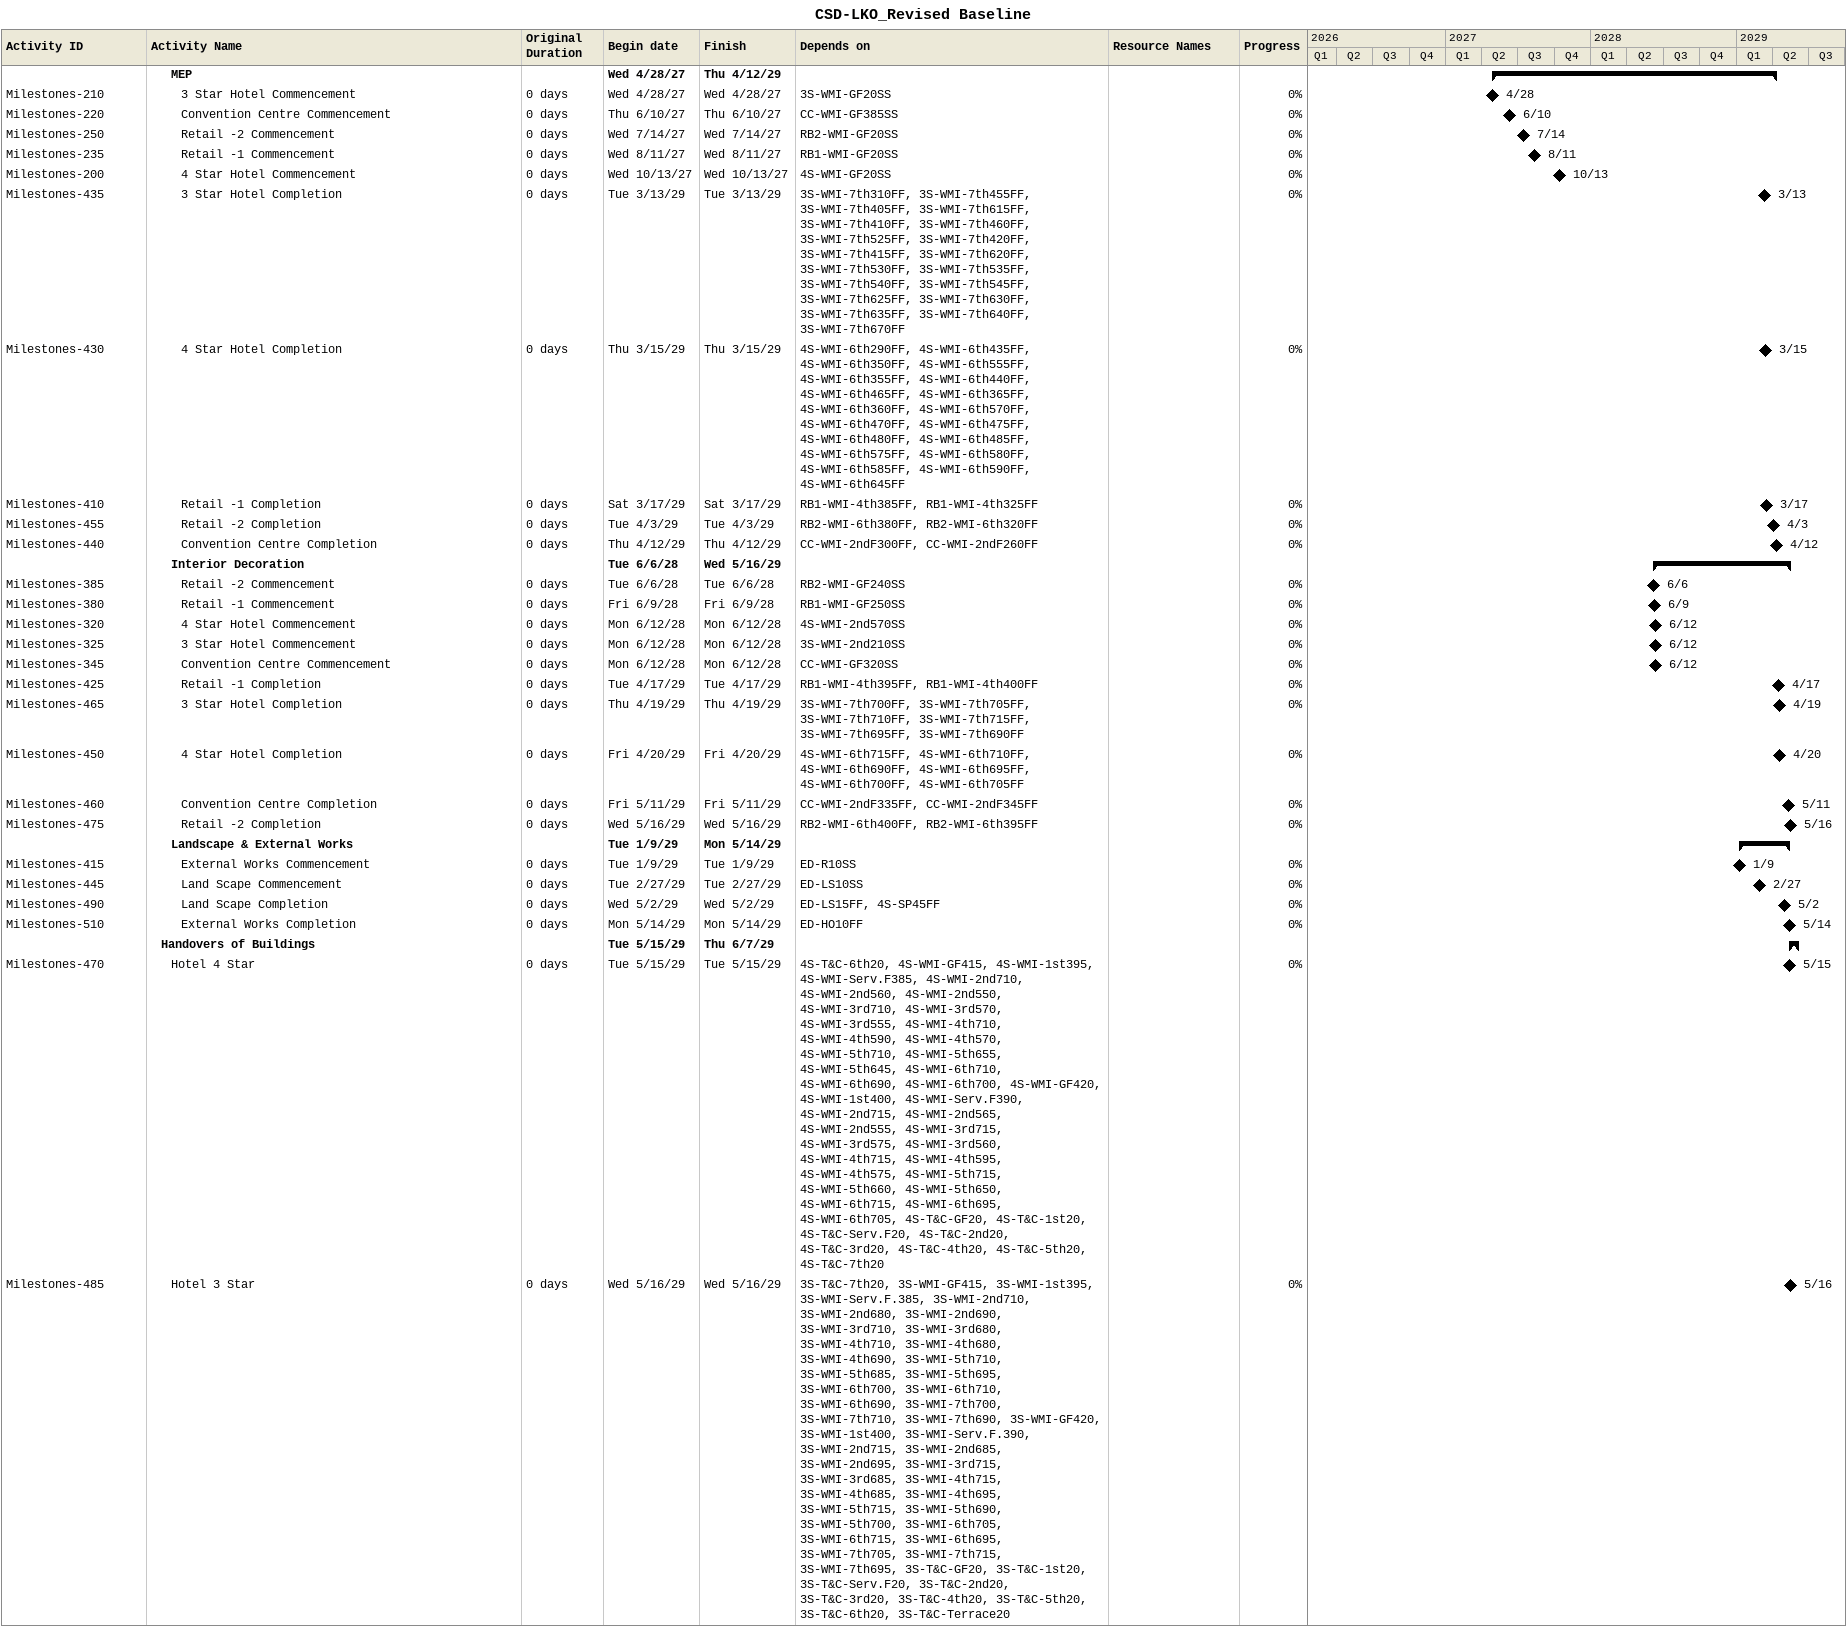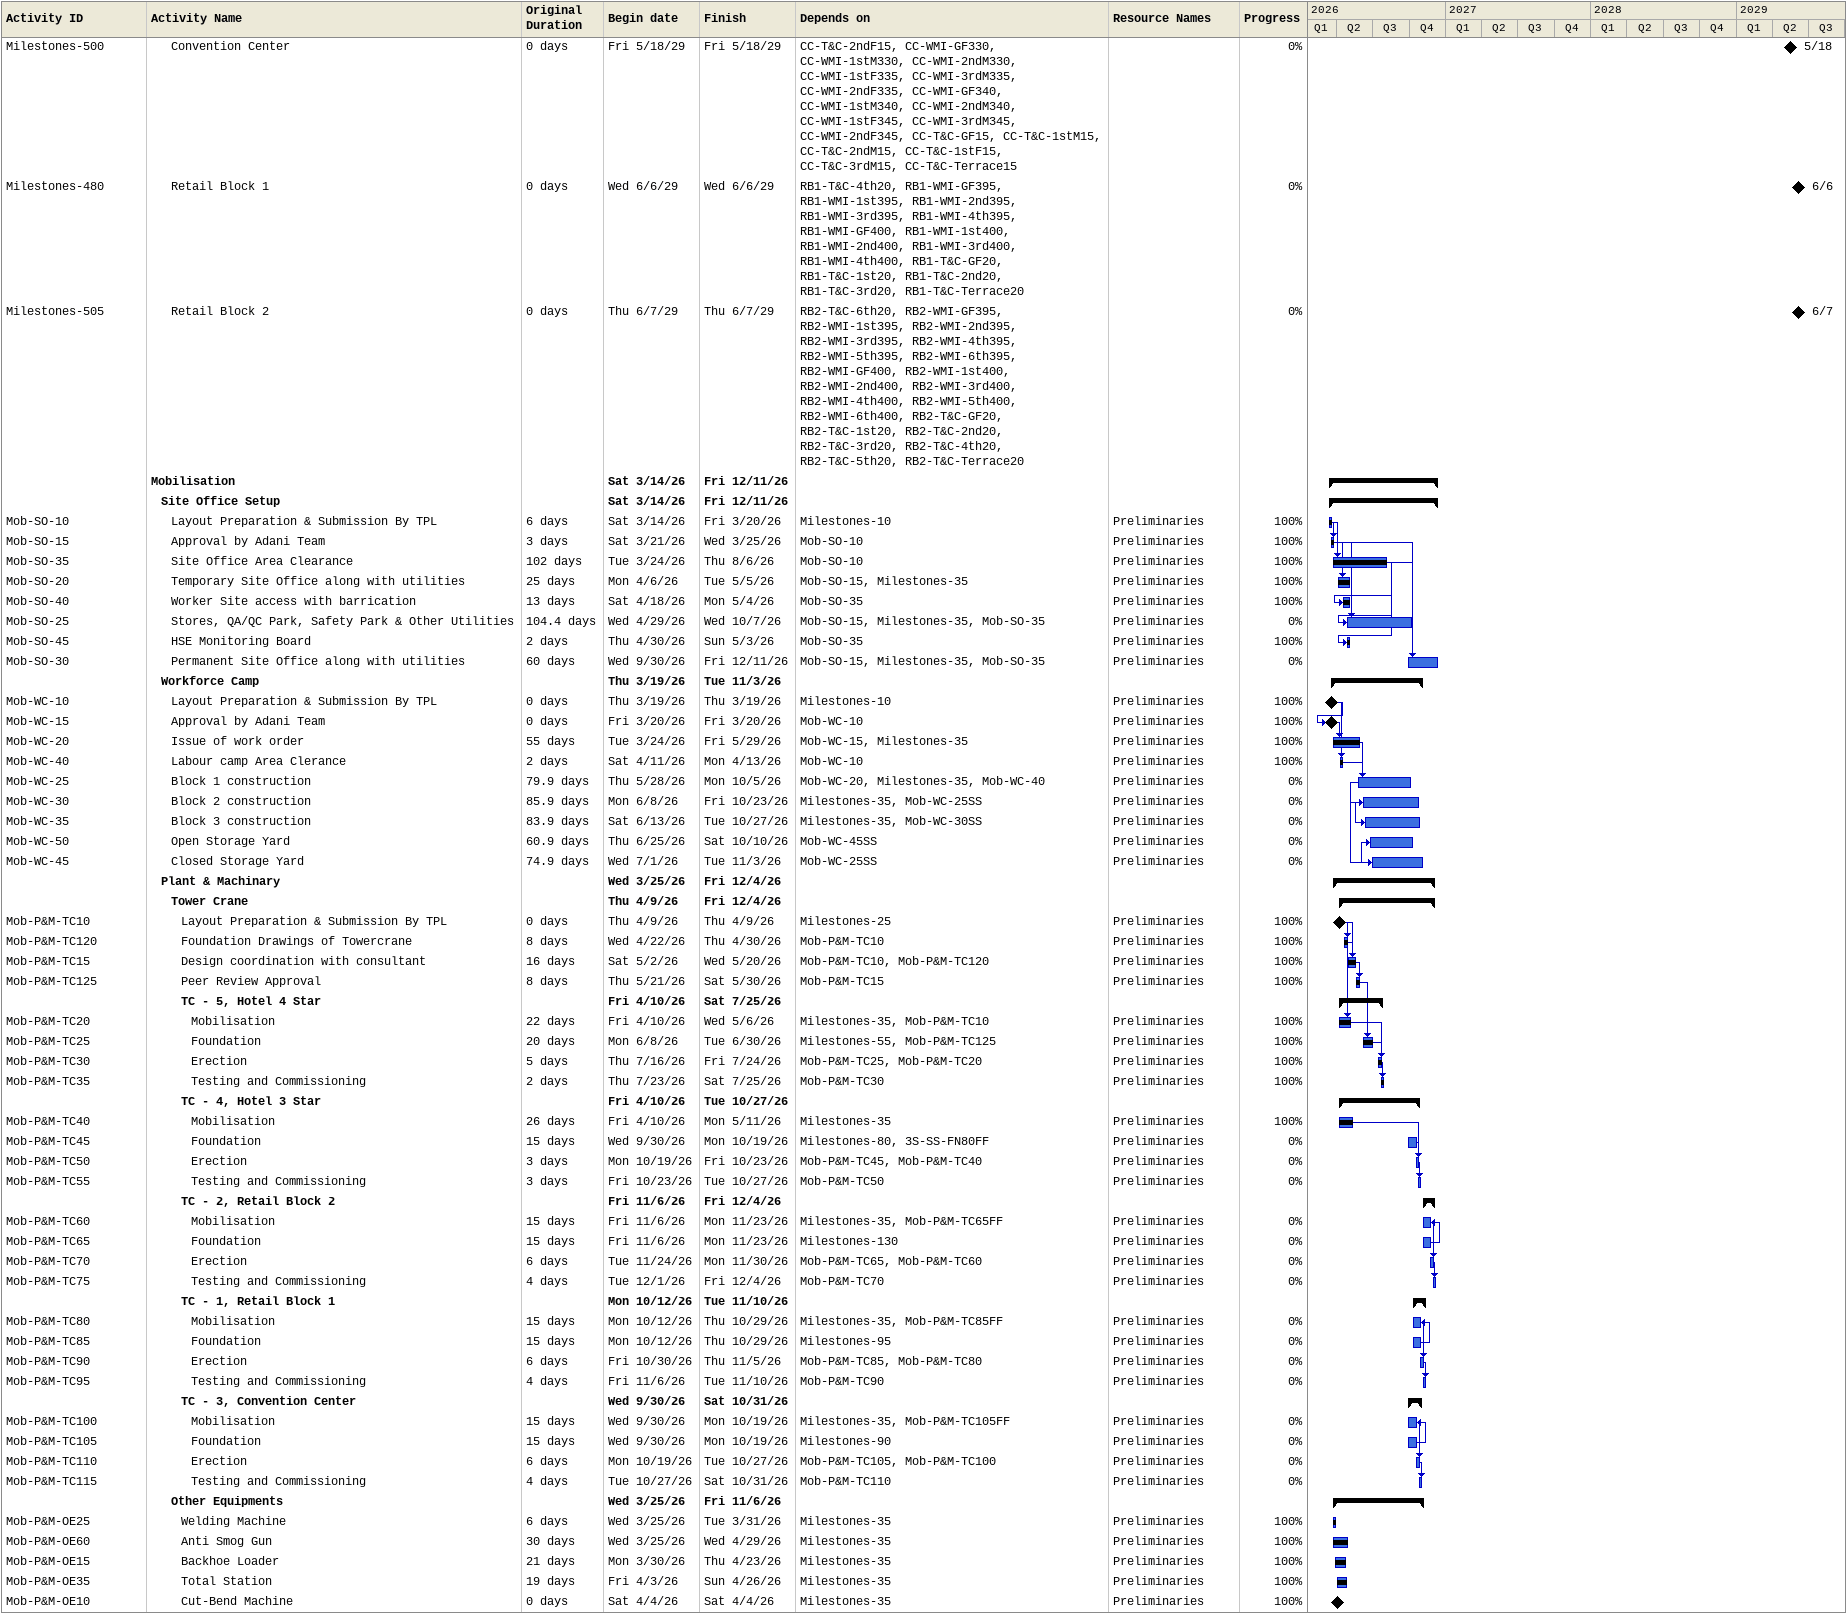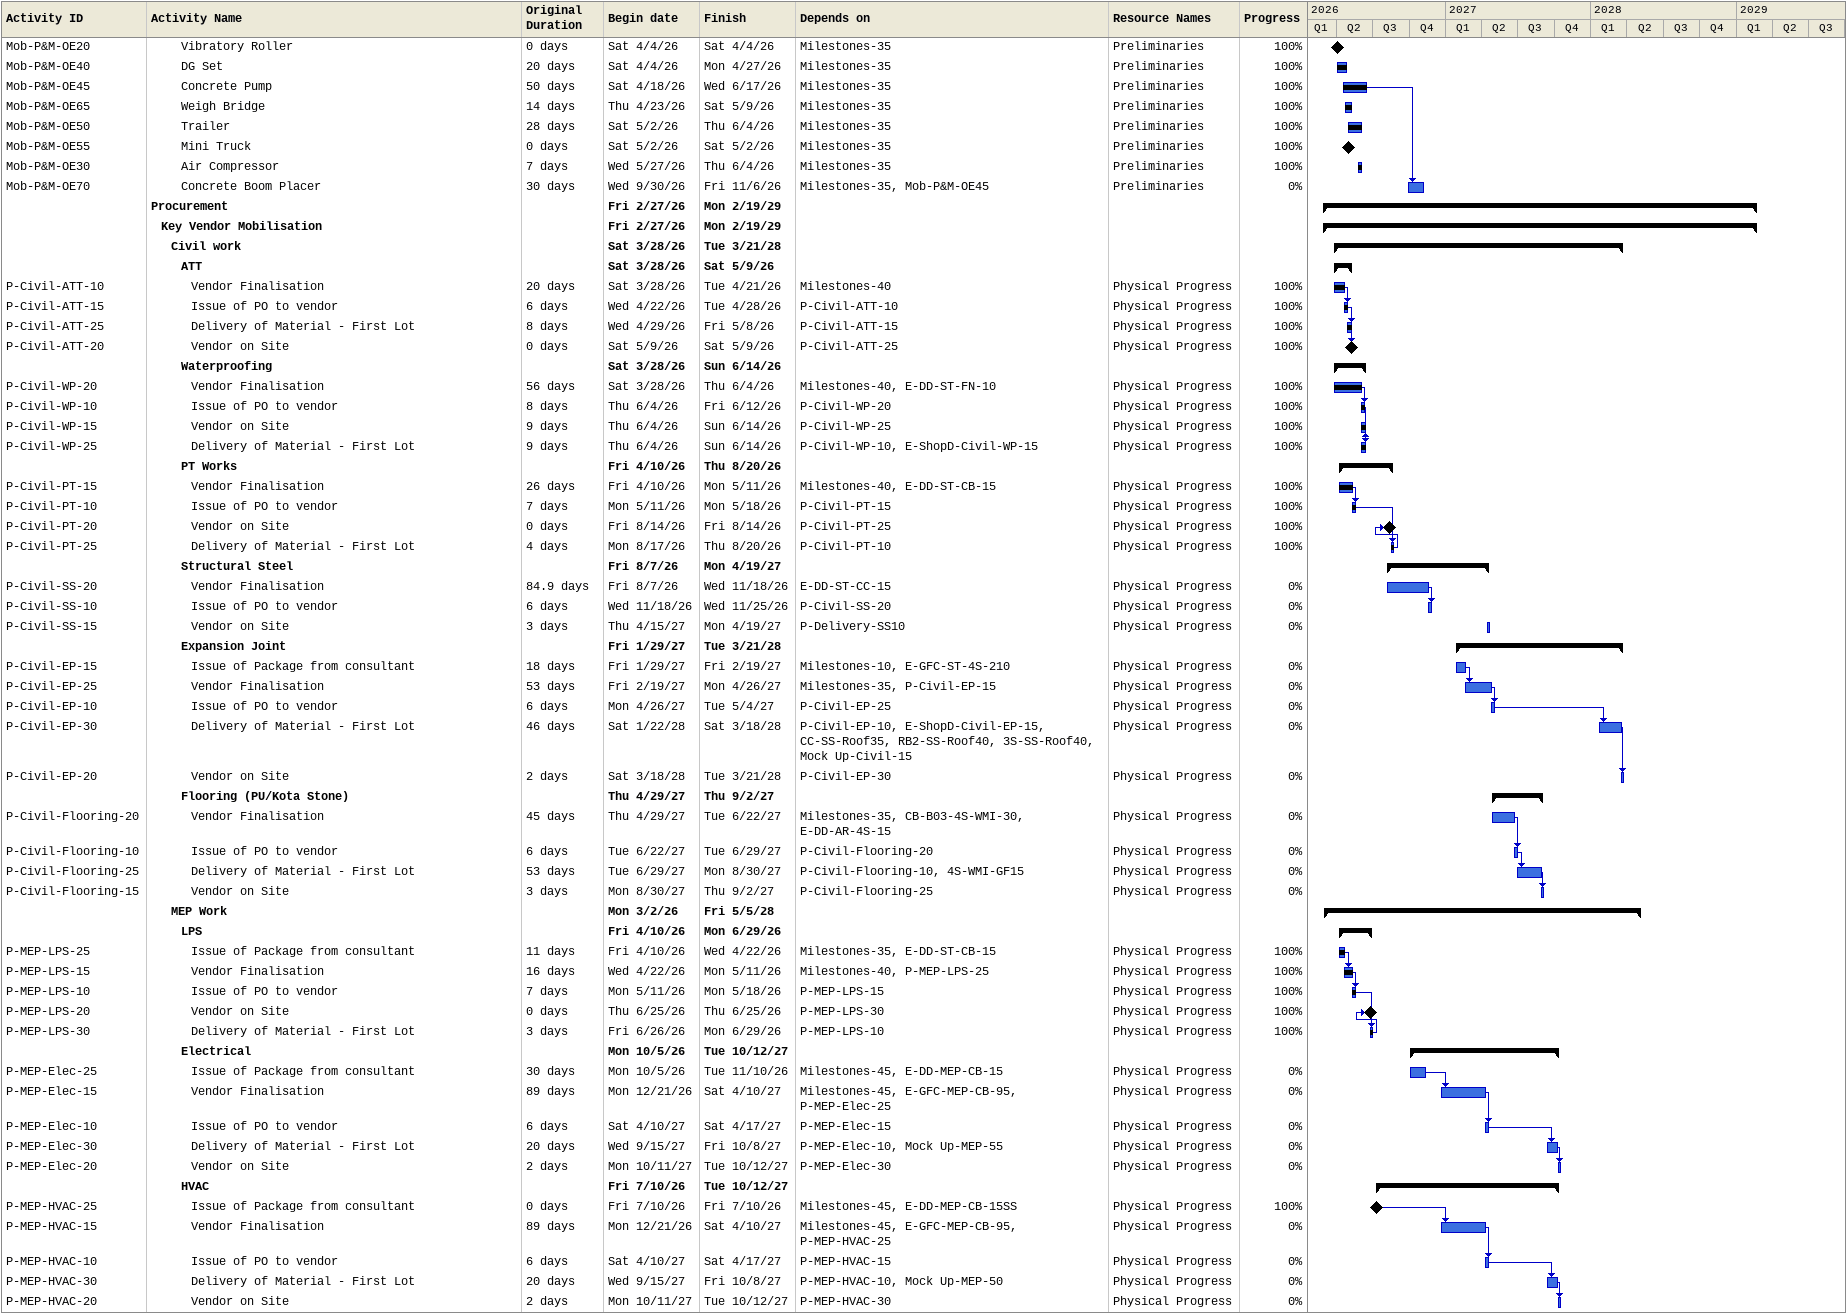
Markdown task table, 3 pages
CSD-LKO_Revised Baseline

| ID | Level | Task | Original duration | Start | Finish | Predecessors | Resources | % complete |
|---|---|---|---|---|---|---|---|---|
|  | 3 | **MEP** |  | 2027-04-28 | 2029-04-12 |  |  |  |
| Milestones-210 | 4 | 3 Star Hotel Commencement | 0d | 2027-04-28 | 2027-04-28 | 3S-WMI-GF20SS |  | 0 |
| Milestones-220 | 4 | Convention Centre Commencement | 0d | 2027-06-10 | 2027-06-10 | CC-WMI-GF385SS |  | 0 |
| Milestones-250 | 4 | Retail -2 Commencement | 0d | 2027-07-14 | 2027-07-14 | RB2-WMI-GF20SS |  | 0 |
| Milestones-235 | 4 | Retail -1 Commencement | 0d | 2027-08-11 | 2027-08-11 | RB1-WMI-GF20SS |  | 0 |
| Milestones-200 | 4 | 4 Star Hotel Commencement | 0d | 2027-10-13 | 2027-10-13 | 4S-WMI-GF20SS |  | 0 |
| Milestones-435 | 4 | 3 Star Hotel Completion | 0d | 2029-03-13 | 2029-03-13 | 3S-WMI-7th310FF, 3S-WMI-7th455FF, 3S-WMI-7th405FF, 3S-WMI-7th615FF, 3S-WMI-7th410FF, 3S-WMI-7th460FF, 3S-WMI-7th525FF, 3S-WMI-7th420FF, 3S-WMI-7th415FF, 3S-WMI-7th620FF, 3S-WMI-7th530FF, 3S-WMI-7th535FF, 3S-WMI-7th540FF, 3S-WMI-7th545FF, 3S-WMI-7th625FF, 3S-WMI-7th630FF, 3S-WMI-7th635FF, 3S-WMI-7th640FF, 3S-WMI-7th670FF |  | 0 |
| Milestones-430 | 4 | 4 Star Hotel Completion | 0d | 2029-03-15 | 2029-03-15 | 4S-WMI-6th290FF, 4S-WMI-6th435FF, 4S-WMI-6th350FF, 4S-WMI-6th555FF, 4S-WMI-6th355FF, 4S-WMI-6th440FF, 4S-WMI-6th465FF, 4S-WMI-6th365FF, 4S-WMI-6th360FF, 4S-WMI-6th570FF, 4S-WMI-6th470FF, 4S-WMI-6th475FF, 4S-WMI-6th480FF, 4S-WMI-6th485FF, 4S-WMI-6th575FF, 4S-WMI-6th580FF, 4S-WMI-6th585FF, 4S-WMI-6th590FF, 4S-WMI-6th645FF |  | 0 |
| Milestones-410 | 4 | Retail -1 Completion | 0d | 2029-03-17 | 2029-03-17 | RB1-WMI-4th385FF, RB1-WMI-4th325FF |  | 0 |
| Milestones-455 | 4 | Retail -2 Completion | 0d | 2029-04-03 | 2029-04-03 | RB2-WMI-6th380FF, RB2-WMI-6th320FF |  | 0 |
| Milestones-440 | 4 | Convention Centre Completion | 0d | 2029-04-12 | 2029-04-12 | CC-WMI-2ndF300FF, CC-WMI-2ndF260FF |  | 0 |
|  | 3 | **Interior Decoration** |  | 2028-06-06 | 2029-05-16 |  |  |  |
| Milestones-385 | 4 | Retail -2 Commencement | 0d | 2028-06-06 | 2028-06-06 | RB2-WMI-GF240SS |  | 0 |
| Milestones-380 | 4 | Retail -1 Commencement | 0d | 2028-06-09 | 2028-06-09 | RB1-WMI-GF250SS |  | 0 |
| Milestones-320 | 4 | 4 Star Hotel Commencement | 0d | 2028-06-12 | 2028-06-12 | 4S-WMI-2nd570SS |  | 0 |
| Milestones-325 | 4 | 3 Star Hotel Commencement | 0d | 2028-06-12 | 2028-06-12 | 3S-WMI-2nd210SS |  | 0 |
| Milestones-345 | 4 | Convention Centre Commencement | 0d | 2028-06-12 | 2028-06-12 | CC-WMI-GF320SS |  | 0 |
| Milestones-425 | 4 | Retail -1 Completion | 0d | 2029-04-17 | 2029-04-17 | RB1-WMI-4th395FF, RB1-WMI-4th400FF |  | 0 |
| Milestones-465 | 4 | 3 Star Hotel Completion | 0d | 2029-04-19 | 2029-04-19 | 3S-WMI-7th700FF, 3S-WMI-7th705FF, 3S-WMI-7th710FF, 3S-WMI-7th715FF, 3S-WMI-7th695FF, 3S-WMI-7th690FF |  | 0 |
| Milestones-450 | 4 | 4 Star Hotel Completion | 0d | 2029-04-20 | 2029-04-20 | 4S-WMI-6th715FF, 4S-WMI-6th710FF, 4S-WMI-6th690FF, 4S-WMI-6th695FF, 4S-WMI-6th700FF, 4S-WMI-6th705FF |  | 0 |
| Milestones-460 | 4 | Convention Centre Completion | 0d | 2029-05-11 | 2029-05-11 | CC-WMI-2ndF335FF, CC-WMI-2ndF345FF |  | 0 |
| Milestones-475 | 4 | Retail -2 Completion | 0d | 2029-05-16 | 2029-05-16 | RB2-WMI-6th400FF, RB2-WMI-6th395FF |  | 0 |
|  | 3 | **Landscape & External Works** |  | 2029-01-09 | 2029-05-14 |  |  |  |
| Milestones-415 | 4 | External Works Commencement | 0d | 2029-01-09 | 2029-01-09 | ED-R10SS |  | 0 |
| Milestones-445 | 4 | Land Scape Commencement | 0d | 2029-02-27 | 2029-02-27 | ED-LS10SS |  | 0 |
| Milestones-490 | 4 | Land Scape Completion | 0d | 2029-05-02 | 2029-05-02 | ED-LS15FF, 4S-SP45FF |  | 0 |
| Milestones-510 | 4 | External Works Completion | 0d | 2029-05-14 | 2029-05-14 | ED-HO10FF |  | 0 |
|  | 2 | **Handovers of Buildings** |  | 2029-05-15 | 2029-06-07 |  |  |  |
| Milestones-470 | 3 | Hotel 4 Star | 0d | 2029-05-15 | 2029-05-15 | 4S-T&C-6th20, 4S-WMI-GF415, 4S-WMI-1st395, 4S-WMI-Serv.F385, 4S-WMI-2nd710, 4S-WMI-2nd560, 4S-WMI-2nd550, 4S-WMI-3rd710, 4S-WMI-3rd570, 4S-WMI-3rd555, 4S-WMI-4th710, 4S-WMI-4th590, 4S-WMI-4th570, 4S-WMI-5th710, 4S-WMI-5th655, 4S-WMI-5th645, 4S-WMI-6th710, 4S-WMI-6th690, 4S-WMI-6th700, 4S-WMI-GF420, 4S-WMI-1st400, 4S-WMI-Serv.F390, 4S-WMI-2nd715, 4S-WMI-2nd565, 4S-WMI-2nd555, 4S-WMI-3rd715, 4S-WMI-3rd575, 4S-WMI-3rd560, 4S-WMI-4th715, 4S-WMI-4th595, 4S-WMI-4th575, 4S-WMI-5th715, 4S-WMI-5th660, 4S-WMI-5th650, 4S-WMI-6th715, 4S-WMI-6th695, 4S-WMI-6th705, 4S-T&C-GF20, 4S-T&C-1st20, 4S-T&C-Serv.F20, 4S-T&C-2nd20, 4S-T&C-3rd20, 4S-T&C-4th20, 4S-T&C-5th20, 4S-T&C-7th20 |  | 0 |
| Milestones-485 | 3 | Hotel 3 Star | 0d | 2029-05-16 | 2029-05-16 | 3S-T&C-7th20, 3S-WMI-GF415, 3S-WMI-1st395, 3S-WMI-Serv.F.385, 3S-WMI-2nd710, 3S-WMI-2nd680, 3S-WMI-2nd690, 3S-WMI-3rd710, 3S-WMI-3rd680, 3S-WMI-4th710, 3S-WMI-4th680, 3S-WMI-4th690, 3S-WMI-5th710, 3S-WMI-5th685, 3S-WMI-5th695, 3S-WMI-6th700, 3S-WMI-6th710, 3S-WMI-6th690, 3S-WMI-7th700, 3S-WMI-7th710, 3S-WMI-7th690, 3S-WMI-GF420, 3S-WMI-1st400, 3S-WMI-Serv.F.390, 3S-WMI-2nd715, 3S-WMI-2nd685, 3S-WMI-2nd695, 3S-WMI-3rd715, 3S-WMI-3rd685, 3S-WMI-4th715, 3S-WMI-4th685, 3S-WMI-4th695, 3S-WMI-5th715, 3S-WMI-5th690, 3S-WMI-5th700, 3S-WMI-6th705, 3S-WMI-6th715, 3S-WMI-6th695, 3S-WMI-7th705, 3S-WMI-7th715, 3S-WMI-7th695, 3S-T&C-GF20, 3S-T&C-1st20, 3S-T&C-Serv.F20, 3S-T&C-2nd20, 3S-T&C-3rd20, 3S-T&C-4th20, 3S-T&C-5th20, 3S-T&C-6th20, 3S-T&C-Terrace20 |  | 0 |
| Milestones-500 | 3 | Convention Center | 0d | 2029-05-18 | 2029-05-18 | CC-T&C-2ndF15, CC-WMI-GF330, CC-WMI-1stM330, CC-WMI-2ndM330, CC-WMI-1stF335, CC-WMI-3rdM335, CC-WMI-2ndF335, CC-WMI-GF340, CC-WMI-1stM340, CC-WMI-2ndM340, CC-WMI-1stF345, CC-WMI-3rdM345, CC-WMI-2ndF345, CC-T&C-GF15, CC-T&C-1stM15, CC-T&C-2ndM15, CC-T&C-1stF15, CC-T&C-3rdM15, CC-T&C-Terrace15 |  | 0 |
| Milestones-480 | 3 | Retail Block 1 | 0d | 2029-06-06 | 2029-06-06 | RB1-T&C-4th20, RB1-WMI-GF395, RB1-WMI-1st395, RB1-WMI-2nd395, RB1-WMI-3rd395, RB1-WMI-4th395, RB1-WMI-GF400, RB1-WMI-1st400, RB1-WMI-2nd400, RB1-WMI-3rd400, RB1-WMI-4th400, RB1-T&C-GF20, RB1-T&C-1st20, RB1-T&C-2nd20, RB1-T&C-3rd20, RB1-T&C-Terrace20 |  | 0 |
| Milestones-505 | 3 | Retail Block 2 | 0d | 2029-06-07 | 2029-06-07 | RB2-T&C-6th20, RB2-WMI-GF395, RB2-WMI-1st395, RB2-WMI-2nd395, RB2-WMI-3rd395, RB2-WMI-4th395, RB2-WMI-5th395, RB2-WMI-6th395, RB2-WMI-GF400, RB2-WMI-1st400, RB2-WMI-2nd400, RB2-WMI-3rd400, RB2-WMI-4th400, RB2-WMI-5th400, RB2-WMI-6th400, RB2-T&C-GF20, RB2-T&C-1st20, RB2-T&C-2nd20, RB2-T&C-3rd20, RB2-T&C-4th20, RB2-T&C-5th20, RB2-T&C-Terrace20 |  | 0 |
|  | 1 | **Mobilisation** |  | 2026-03-14 | 2026-12-11 |  |  |  |
|  | 2 | **Site Office Setup** |  | 2026-03-14 | 2026-12-11 |  |  |  |
| Mob-SO-10 | 3 | Layout Preparation & Submission By TPL | 6d | 2026-03-14 | 2026-03-20 | Milestones-10 | Preliminaries | 100 |
| Mob-SO-15 | 3 | Approval by Adani Team | 3d | 2026-03-21 | 2026-03-25 | Mob-SO-10 | Preliminaries | 100 |
| Mob-SO-35 | 3 | Site Office Area Clearance | 102d | 2026-03-24 | 2026-08-06 | Mob-SO-10 | Preliminaries | 100 |
| Mob-SO-20 | 3 | Temporary Site Office along with utilities | 25d | 2026-04-06 | 2026-05-05 | Mob-SO-15, Milestones-35 | Preliminaries | 100 |
| Mob-SO-40 | 3 | Worker Site access with barrication | 13d | 2026-04-18 | 2026-05-04 | Mob-SO-35 | Preliminaries | 100 |
| Mob-SO-25 | 3 | Stores, QA/QC Park, Safety Park & Other Utilities | 104.4d | 2026-04-29 | 2026-10-07 | Mob-SO-15, Milestones-35, Mob-SO-35 | Preliminaries | 0 |
| Mob-SO-45 | 3 | HSE Monitoring Board | 2d | 2026-04-30 | 2026-05-03 | Mob-SO-35 | Preliminaries | 100 |
| Mob-SO-30 | 3 | Permanent Site Office along with utilities | 60d | 2026-09-30 | 2026-12-11 | Mob-SO-15, Milestones-35, Mob-SO-35 | Preliminaries | 0 |
|  | 2 | **Workforce Camp** |  | 2026-03-19 | 2026-11-03 |  |  |  |
| Mob-WC-10 | 3 | Layout Preparation & Submission By TPL | 0d | 2026-03-19 | 2026-03-19 | Milestones-10 | Preliminaries | 100 |
| Mob-WC-15 | 3 | Approval by Adani Team | 0d | 2026-03-20 | 2026-03-20 | Mob-WC-10 | Preliminaries | 100 |
| Mob-WC-20 | 3 | Issue of work order | 55d | 2026-03-24 | 2026-05-29 | Mob-WC-15, Milestones-35 | Preliminaries | 100 |
| Mob-WC-40 | 3 | Labour camp Area Clerance | 2d | 2026-04-11 | 2026-04-13 | Mob-WC-10 | Preliminaries | 100 |
| Mob-WC-25 | 3 | Block 1 construction | 79.9d | 2026-05-28 | 2026-10-05 | Mob-WC-20, Milestones-35, Mob-WC-40 | Preliminaries | 0 |
| Mob-WC-30 | 3 | Block 2 construction | 85.9d | 2026-06-08 | 2026-10-23 | Milestones-35, Mob-WC-25SS | Preliminaries | 0 |
| Mob-WC-35 | 3 | Block 3 construction | 83.9d | 2026-06-13 | 2026-10-27 | Milestones-35, Mob-WC-30SS | Preliminaries | 0 |
| Mob-WC-50 | 3 | Open Storage Yard | 60.9d | 2026-06-25 | 2026-10-10 | Mob-WC-45SS | Preliminaries | 0 |
| Mob-WC-45 | 3 | Closed Storage Yard | 74.9d | 2026-07-01 | 2026-11-03 | Mob-WC-25SS | Preliminaries | 0 |
|  | 2 | **Plant & Machinary** |  | 2026-03-25 | 2026-12-04 |  |  |  |
|  | 3 | **Tower Crane** |  | 2026-04-09 | 2026-12-04 |  |  |  |
| Mob-P&M-TC10 | 4 | Layout Preparation & Submission By TPL | 0d | 2026-04-09 | 2026-04-09 | Milestones-25 | Preliminaries | 100 |
| Mob-P&M-TC120 | 4 | Foundation Drawings of Towercrane | 8d | 2026-04-22 | 2026-04-30 | Mob-P&M-TC10 | Preliminaries | 100 |
| Mob-P&M-TC15 | 4 | Design coordination with consultant | 16d | 2026-05-02 | 2026-05-20 | Mob-P&M-TC10, Mob-P&M-TC120 | Preliminaries | 100 |
| Mob-P&M-TC125 | 4 | Peer Review Approval | 8d | 2026-05-21 | 2026-05-30 | Mob-P&M-TC15 | Preliminaries | 100 |
|  | 4 | **TC - 5, Hotel 4 Star** |  | 2026-04-10 | 2026-07-25 |  |  |  |
| Mob-P&M-TC20 | 5 | Mobilisation | 22d | 2026-04-10 | 2026-05-06 | Milestones-35, Mob-P&M-TC10 | Preliminaries | 100 |
| Mob-P&M-TC25 | 5 | Foundation | 20d | 2026-06-08 | 2026-06-30 | Milestones-55, Mob-P&M-TC125 | Preliminaries | 100 |
| Mob-P&M-TC30 | 5 | Erection | 5d | 2026-07-16 | 2026-07-24 | Mob-P&M-TC25, Mob-P&M-TC20 | Preliminaries | 100 |
| Mob-P&M-TC35 | 5 | Testing and Commissioning | 2d | 2026-07-23 | 2026-07-25 | Mob-P&M-TC30 | Preliminaries | 100 |
|  | 4 | **TC - 4, Hotel 3 Star** |  | 2026-04-10 | 2026-10-27 |  |  |  |
| Mob-P&M-TC40 | 5 | Mobilisation | 26d | 2026-04-10 | 2026-05-11 | Milestones-35 | Preliminaries | 100 |
| Mob-P&M-TC45 | 5 | Foundation | 15d | 2026-09-30 | 2026-10-19 | Milestones-80, 3S-SS-FN80FF | Preliminaries | 0 |
| Mob-P&M-TC50 | 5 | Erection | 3d | 2026-10-19 | 2026-10-23 | Mob-P&M-TC45, Mob-P&M-TC40 | Preliminaries | 0 |
| Mob-P&M-TC55 | 5 | Testing and Commissioning | 3d | 2026-10-23 | 2026-10-27 | Mob-P&M-TC50 | Preliminaries | 0 |
|  | 4 | **TC - 2, Retail Block 2** |  | 2026-11-06 | 2026-12-04 |  |  |  |
| Mob-P&M-TC60 | 5 | Mobilisation | 15d | 2026-11-06 | 2026-11-23 | Milestones-35, Mob-P&M-TC65FF | Preliminaries | 0 |
| Mob-P&M-TC65 | 5 | Foundation | 15d | 2026-11-06 | 2026-11-23 | Milestones-130 | Preliminaries | 0 |
| Mob-P&M-TC70 | 5 | Erection | 6d | 2026-11-24 | 2026-11-30 | Mob-P&M-TC65, Mob-P&M-TC60 | Preliminaries | 0 |
| Mob-P&M-TC75 | 5 | Testing and Commissioning | 4d | 2026-12-01 | 2026-12-04 | Mob-P&M-TC70 | Preliminaries | 0 |
|  | 4 | **TC - 1, Retail Block 1** |  | 2026-10-12 | 2026-11-10 |  |  |  |
| Mob-P&M-TC80 | 5 | Mobilisation | 15d | 2026-10-12 | 2026-10-29 | Milestones-35, Mob-P&M-TC85FF | Preliminaries | 0 |
| Mob-P&M-TC85 | 5 | Foundation | 15d | 2026-10-12 | 2026-10-29 | Milestones-95 | Preliminaries | 0 |
| Mob-P&M-TC90 | 5 | Erection | 6d | 2026-10-30 | 2026-11-05 | Mob-P&M-TC85, Mob-P&M-TC80 | Preliminaries | 0 |
| Mob-P&M-TC95 | 5 | Testing and Commissioning | 4d | 2026-11-06 | 2026-11-10 | Mob-P&M-TC90 | Preliminaries | 0 |
|  | 4 | **TC - 3, Convention Center** |  | 2026-09-30 | 2026-10-31 |  |  |  |
| Mob-P&M-TC100 | 5 | Mobilisation | 15d | 2026-09-30 | 2026-10-19 | Milestones-35, Mob-P&M-TC105FF | Preliminaries | 0 |
| Mob-P&M-TC105 | 5 | Foundation | 15d | 2026-09-30 | 2026-10-19 | Milestones-90 | Preliminaries | 0 |
| Mob-P&M-TC110 | 5 | Erection | 6d | 2026-10-19 | 2026-10-27 | Mob-P&M-TC105, Mob-P&M-TC100 | Preliminaries | 0 |
| Mob-P&M-TC115 | 5 | Testing and Commissioning | 4d | 2026-10-27 | 2026-10-31 | Mob-P&M-TC110 | Preliminaries | 0 |
|  | 3 | **Other Equipments** |  | 2026-03-25 | 2026-11-06 |  |  |  |
| Mob-P&M-OE25 | 4 | Welding Machine | 6d | 2026-03-25 | 2026-03-31 | Milestones-35 | Preliminaries | 100 |
| Mob-P&M-OE60 | 4 | Anti Smog Gun | 30d | 2026-03-25 | 2026-04-29 | Milestones-35 | Preliminaries | 100 |
| Mob-P&M-OE15 | 4 | Backhoe Loader | 21d | 2026-03-30 | 2026-04-23 | Milestones-35 | Preliminaries | 100 |
| Mob-P&M-OE35 | 4 | Total Station | 19d | 2026-04-03 | 2026-04-26 | Milestones-35 | Preliminaries | 100 |
| Mob-P&M-OE10 | 4 | Cut-Bend Machine | 0d | 2026-04-04 | 2026-04-04 | Milestones-35 | Preliminaries | 100 |
| Mob-P&M-OE20 | 4 | Vibratory Roller | 0d | 2026-04-04 | 2026-04-04 | Milestones-35 | Preliminaries | 100 |
| Mob-P&M-OE40 | 4 | DG Set | 20d | 2026-04-04 | 2026-04-27 | Milestones-35 | Preliminaries | 100 |
| Mob-P&M-OE45 | 4 | Concrete Pump | 50d | 2026-04-18 | 2026-06-17 | Milestones-35 | Preliminaries | 100 |
| Mob-P&M-OE65 | 4 | Weigh Bridge | 14d | 2026-04-23 | 2026-05-09 | Milestones-35 | Preliminaries | 100 |
| Mob-P&M-OE50 | 4 | Trailer | 28d | 2026-05-02 | 2026-06-04 | Milestones-35 | Preliminaries | 100 |
| Mob-P&M-OE55 | 4 | Mini Truck | 0d | 2026-05-02 | 2026-05-02 | Milestones-35 | Preliminaries | 100 |
| Mob-P&M-OE30 | 4 | Air Compressor | 7d | 2026-05-27 | 2026-06-04 | Milestones-35 | Preliminaries | 100 |
| Mob-P&M-OE70 | 4 | Concrete Boom Placer | 30d | 2026-09-30 | 2026-11-06 | Milestones-35, Mob-P&M-OE45 | Preliminaries | 0 |
|  | 1 | **Procurement** |  | 2026-02-27 | 2029-02-19 |  |  |  |
|  | 2 | **Key Vendor Mobilisation** |  | 2026-02-27 | 2029-02-19 |  |  |  |
|  | 3 | **Civil work** |  | 2026-03-28 | 2028-03-21 |  |  |  |
|  | 4 | **ATT** |  | 2026-03-28 | 2026-05-09 |  |  |  |
| P-Civil-ATT-10 | 5 | Vendor Finalisation | 20d | 2026-03-28 | 2026-04-21 | Milestones-40 | Physical Progress | 100 |
| P-Civil-ATT-15 | 5 | Issue of PO to vendor | 6d | 2026-04-22 | 2026-04-28 | P-Civil-ATT-10 | Physical Progress | 100 |
| P-Civil-ATT-25 | 5 | Delivery of Material - First Lot | 8d | 2026-04-29 | 2026-05-08 | P-Civil-ATT-15 | Physical Progress | 100 |
| P-Civil-ATT-20 | 5 | Vendor on Site | 0d | 2026-05-09 | 2026-05-09 | P-Civil-ATT-25 | Physical Progress | 100 |
|  | 4 | **Waterproofing** |  | 2026-03-28 | 2026-06-14 |  |  |  |
| P-Civil-WP-20 | 5 | Vendor Finalisation | 56d | 2026-03-28 | 2026-06-04 | Milestones-40, E-DD-ST-FN-10 | Physical Progress | 100 |
| P-Civil-WP-10 | 5 | Issue of PO to vendor | 8d | 2026-06-04 | 2026-06-12 | P-Civil-WP-20 | Physical Progress | 100 |
| P-Civil-WP-15 | 5 | Vendor on Site | 9d | 2026-06-04 | 2026-06-14 | P-Civil-WP-25 | Physical Progress | 100 |
| P-Civil-WP-25 | 5 | Delivery of Material - First Lot | 9d | 2026-06-04 | 2026-06-14 | P-Civil-WP-10, E-ShopD-Civil-WP-15 | Physical Progress | 100 |
|  | 4 | **PT Works** |  | 2026-04-10 | 2026-08-20 |  |  |  |
| P-Civil-PT-15 | 5 | Vendor Finalisation | 26d | 2026-04-10 | 2026-05-11 | Milestones-40, E-DD-ST-CB-15 | Physical Progress | 100 |
| P-Civil-PT-10 | 5 | Issue of PO to vendor | 7d | 2026-05-11 | 2026-05-18 | P-Civil-PT-15 | Physical Progress | 100 |
| P-Civil-PT-20 | 5 | Vendor on Site | 0d | 2026-08-14 | 2026-08-14 | P-Civil-PT-25 | Physical Progress | 100 |
| P-Civil-PT-25 | 5 | Delivery of Material - First Lot | 4d | 2026-08-17 | 2026-08-20 | P-Civil-PT-10 | Physical Progress | 100 |
|  | 4 | **Structural Steel** |  | 2026-08-07 | 2027-04-19 |  |  |  |
| P-Civil-SS-20 | 5 | Vendor Finalisation | 84.9d | 2026-08-07 | 2026-11-18 | E-DD-ST-CC-15 | Physical Progress | 0 |
| P-Civil-SS-10 | 5 | Issue of PO to vendor | 6d | 2026-11-18 | 2026-11-25 | P-Civil-SS-20 | Physical Progress | 0 |
| P-Civil-SS-15 | 5 | Vendor on Site | 3d | 2027-04-15 | 2027-04-19 | P-Delivery-SS10 | Physical Progress | 0 |
|  | 4 | **Expansion Joint** |  | 2027-01-29 | 2028-03-21 |  |  |  |
| P-Civil-EP-15 | 5 | Issue of Package from consultant | 18d | 2027-01-29 | 2027-02-19 | Milestones-10, E-GFC-ST-4S-210 | Physical Progress | 0 |
| P-Civil-EP-25 | 5 | Vendor Finalisation | 53d | 2027-02-19 | 2027-04-26 | Milestones-35, P-Civil-EP-15 | Physical Progress | 0 |
| P-Civil-EP-10 | 5 | Issue of PO to vendor | 6d | 2027-04-26 | 2027-05-04 | P-Civil-EP-25 | Physical Progress | 0 |
| P-Civil-EP-30 | 5 | Delivery of Material - First Lot | 46d | 2028-01-22 | 2028-03-18 | P-Civil-EP-10, E-ShopD-Civil-EP-15, CC-SS-Roof35, RB2-SS-Roof40, 3S-SS-Roof40, Mock Up-Civil-15 | Physical Progress | 0 |
| P-Civil-EP-20 | 5 | Vendor on Site | 2d | 2028-03-18 | 2028-03-21 | P-Civil-EP-30 | Physical Progress | 0 |
|  | 4 | **Flooring (PU/Kota Stone)** |  | 2027-04-29 | 2027-09-02 |  |  |  |
| P-Civil-Flooring-20 | 5 | Vendor Finalisation | 45d | 2027-04-29 | 2027-06-22 | Milestones-35, CB-B03-4S-WMI-30, E-DD-AR-4S-15 | Physical Progress | 0 |
| P-Civil-Flooring-10 | 5 | Issue of PO to vendor | 6d | 2027-06-22 | 2027-06-29 | P-Civil-Flooring-20 | Physical Progress | 0 |
| P-Civil-Flooring-25 | 5 | Delivery of Material - First Lot | 53d | 2027-06-29 | 2027-08-30 | P-Civil-Flooring-10, 4S-WMI-GF15 | Physical Progress | 0 |
| P-Civil-Flooring-15 | 5 | Vendor on Site | 3d | 2027-08-30 | 2027-09-02 | P-Civil-Flooring-25 | Physical Progress | 0 |
|  | 3 | **MEP Work** |  | 2026-03-02 | 2028-05-05 |  |  |  |
|  | 4 | **LPS** |  | 2026-04-10 | 2026-06-29 |  |  |  |
| P-MEP-LPS-25 | 5 | Issue of Package from consultant | 11d | 2026-04-10 | 2026-04-22 | Milestones-35, E-DD-ST-CB-15 | Physical Progress | 100 |
| P-MEP-LPS-15 | 5 | Vendor Finalisation | 16d | 2026-04-22 | 2026-05-11 | Milestones-40, P-MEP-LPS-25 | Physical Progress | 100 |
| P-MEP-LPS-10 | 5 | Issue of PO to vendor | 7d | 2026-05-11 | 2026-05-18 | P-MEP-LPS-15 | Physical Progress | 100 |
| P-MEP-LPS-20 | 5 | Vendor on Site | 0d | 2026-06-25 | 2026-06-25 | P-MEP-LPS-30 | Physical Progress | 100 |
| P-MEP-LPS-30 | 5 | Delivery of Material - First Lot | 3d | 2026-06-26 | 2026-06-29 | P-MEP-LPS-10 | Physical Progress | 100 |
|  | 4 | **Electrical** |  | 2026-10-05 | 2027-10-12 |  |  |  |
| P-MEP-Elec-25 | 5 | Issue of Package from consultant | 30d | 2026-10-05 | 2026-11-10 | Milestones-45, E-DD-MEP-CB-15 | Physical Progress | 0 |
| P-MEP-Elec-15 | 5 | Vendor Finalisation | 89d | 2026-12-21 | 2027-04-10 | Milestones-45, E-GFC-MEP-CB-95, P-MEP-Elec-25 | Physical Progress | 0 |
| P-MEP-Elec-10 | 5 | Issue of PO to vendor | 6d | 2027-04-10 | 2027-04-17 | P-MEP-Elec-15 | Physical Progress | 0 |
| P-MEP-Elec-30 | 5 | Delivery of Material - First Lot | 20d | 2027-09-15 | 2027-10-08 | P-MEP-Elec-10, Mock Up-MEP-55 | Physical Progress | 0 |
| P-MEP-Elec-20 | 5 | Vendor on Site | 2d | 2027-10-11 | 2027-10-12 | P-MEP-Elec-30 | Physical Progress | 0 |
|  | 4 | **HVAC** |  | 2026-07-10 | 2027-10-12 |  |  |  |
| P-MEP-HVAC-25 | 5 | Issue of Package from consultant | 0d | 2026-07-10 | 2026-07-10 | Milestones-45, E-DD-MEP-CB-15SS | Physical Progress | 100 |
| P-MEP-HVAC-15 | 5 | Vendor Finalisation | 89d | 2026-12-21 | 2027-04-10 | Milestones-45, E-GFC-MEP-CB-95, P-MEP-HVAC-25 | Physical Progress | 0 |
| P-MEP-HVAC-10 | 5 | Issue of PO to vendor | 6d | 2027-04-10 | 2027-04-17 | P-MEP-HVAC-15 | Physical Progress | 0 |
| P-MEP-HVAC-30 | 5 | Delivery of Material - First Lot | 20d | 2027-09-15 | 2027-10-08 | P-MEP-HVAC-10, Mock Up-MEP-50 | Physical Progress | 0 |
| P-MEP-HVAC-20 | 5 | Vendor on Site | 2d | 2027-10-11 | 2027-10-12 | P-MEP-HVAC-30 | Physical Progress | 0 |
